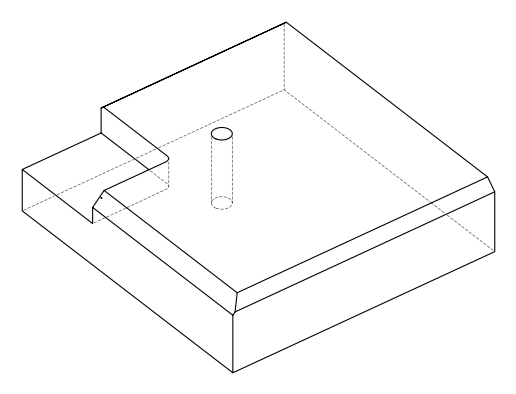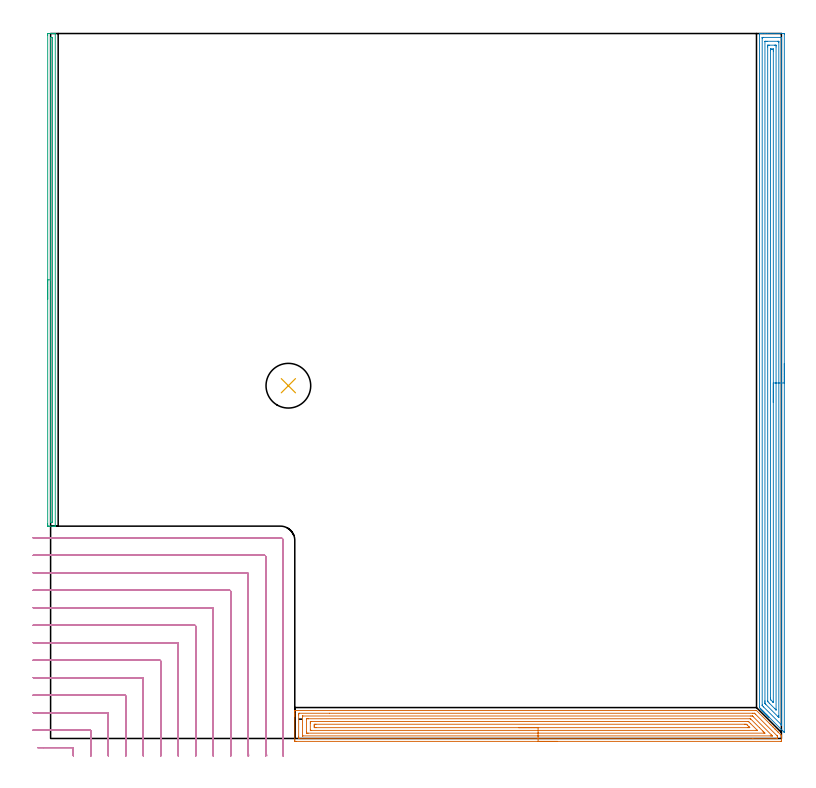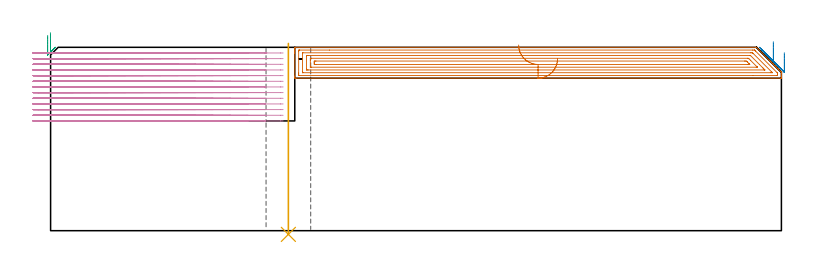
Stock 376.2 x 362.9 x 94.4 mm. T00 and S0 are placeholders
(PLAN: 5 operations, 2 tool changes, 80.5 min)
(1 AREA_MILL | FG_CHAMFER_SURFACE | UGT0205_001 | 12.07 min | 32598 mm3)
(2 AREA_MILL_1 | FG_CHAMFER_SURFACE_1 | UGT0205_001 | 14.39 min | 28776 mm3)
(3 AREA_MILL_2 | FG_CHAMFER_SURFACE_2 | UGT0205_001 | 4.22 min | 1948 mm3)
(4 MILL_CORNER_NOTCH_RECTANGULAR | CORNER_NOTCH_RECTANGULAR | NXT0201_011 | Follow Part, ap 3, ae 75% | 49.48 min | 519333 mm3)
(5 INDEXABLE_INSERT_DRILL_THROUGH_HOLE_FROM_SOLID | STEP1HOLE | NXT0302_017 | 0.39 min | 39180 mm3)
(TOOL UGT0205_001 | Chamfer Mill 20 x 3 x 45 deg. | D20 FL50 Z2)
(TOOL NXT0201_011 | ENDMILL 12mm [2P460-1200-NA 1630] | D12 FL38 Z6)
(TOOL NXT0302_017 | Index. Insert Drill 23mm [880-D2300L25-05] | D23 PA176 FL115 Z2)
(OP 1 AREA_MILL)
G17 G21 G94 G90
T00 M6
G54
G17 G0 G90 X260.95 Y-1.5 S1061 M3
G43 Z104.4 H0
Z88.5
G94 G1 X260.912 Z87.628 F250.
X260.798 Z86.763
X260.609 Z85.912
X260.347 Z85.08
X260.013 Z84.274
X259.61 Z83.5
X259.142 Z82.764
X258.61 Z82.072
X258.021 Z81.429
X257.378 Z80.84
X256.686 Z80.308
X255.95 Z79.84
X255.176 Z79.437
X254.37 Z79.103
X253.538 Z78.841
X252.687 Z78.652
X251.822 Z78.538
X250.95 Z78.5
X126.319
X125.862 Y-1.496 Z78.502
X125.71 Y-1.492 Z78.506
X125.704 Y-1.045 Z78.953
X125.7 Y-0.434 Z79.564
Y11.299 Z91.294
Y11.841 Z91.838
Y12.181 Z92.177
Y12.723 Z92.719
Y13.063 Z93.058
Y13.743 Z93.742
Y14.049 Z94.049
X125.706 Y14.395 Z94.385
X125.708 Y14.397 Z94.388
X125.872 Y14.4 Z94.4
X363.073
X363.396 Y14.394 Z94.389
X363.412 Y14.389 Z94.386
X370.029 Y7.773 Z87.769
X370.469 Y7.332 Z87.331
X370.911 Y6.891 Z86.887
X371.114 Y6.686 Z86.685
X371.174 Y6.626 Z86.626
X371.793 Y6.009 Z86.005
X372.022 Y5.778 Z85.778
X372.674 Y5.127 Z85.124
X372.871 Y4.929 Z84.929
X372.901 Y4.899 Z84.899
X373.556 Y4.246 Z84.242
X373.719 Y4.081 Z84.081
X373.794 Y4.006 Z84.006
X374.437 Y3.364 Z83.361
X374.568 Y3.232 Z83.232
X375.672 Y2.129 Z82.128
X375.907 Y1.894 Z81.891
X376.028 Y1.772 Z81.769
X376.19 Y1.6 Z81.6
X376.2 Y0.921 Z80.921
Y-0.503 Z79.494
Y-1.045 Z78.952
Y-1.384 Z78.613
X376.197 Y-1.491 Z78.505
X375.797 Y-1.5 Z78.5
X250.95
Y-0.086 Z79.914
X128.106 Y-0.085 Z79.915
X128.026 Y-0.084 Z79.916
X127.734 Y-0.079 Z79.921
X127.71 Y0.017 Z80.017
X127.703 Y0.234 Z80.234
X127.701 Y0.719 Z80.719
X127.7 Y1.119 Z81.119
X127.701 Y12.181 Z92.181
X127.703 Y12.579 Z92.579
X127.71 Y12.975 Z92.975
X128.106 Y12.984 Z92.984
X128.185 Y12.985 Z92.985
X143.522 Y12.986 Z92.986
X361.365
X362.18 Y12.984 Z92.984
X362.261 Y12.983 Z92.983
X362.355 Y12.979 Z92.979
X362.766 Y12.579 Z92.579
X362.974 Y12.375 Z92.375
X374.005 Y1.344 Z81.344
X374.109 Y1.239 Z81.239
X374.158 Y1.185 Z81.185
X374.18 Y1.158 Z81.158
X374.19 Y1.118 Z81.118
X374.195 Y0.719 Z80.719
X374.197 Y0.322 Z80.322
X374.19 Y-0.075 Z79.925
X373.794 Y-0.084 Z79.916
X373.715 Y-0.085 Z79.915
X361.468 Y-0.086 Z79.914
X250.95
Y1.328 Z81.328
X129.893 Y1.329 Z81.329
X129.801 Y1.33 Z81.33
X129.728 Y1.333 Z81.333
X129.713 Y1.335 Z81.335
X129.709 Y1.357 Z81.357
X129.705 Y1.411 Z81.411
X129.701 Y1.6 Z81.6
Y11.299 Z91.299
X129.702 Y11.487 Z91.487
X129.709 Y11.552 Z91.552
X129.712 Y11.565 Z91.565
X129.722 Y11.567 Z91.567
X129.755 Y11.569 Z91.569
X129.893 Y11.571 Z91.571
X360.393
X361.013 Y11.569 Z91.569
X361.287 Y11.566 Z91.566
X361.321 Y11.565 Z91.565
X361.359 Y11.531 Z91.531
X361.442 Y11.454 Z91.454
X361.6 Y11.299 Z91.299
X371.114 Y1.786 Z81.786
X371.296 Y1.6 Z81.6
X371.474 Y1.415 Z81.415
X371.539 Y1.335 Z81.335
X371.481 Y1.332 Z81.332
X371.388 Y1.33 Z81.33
X371.114 Y1.329 Z81.329
X370.496 Y1.328 Z81.328
X250.95
Y2.743 Z82.743
X132.573
X132.308 Y2.744 Z82.744
X131.831 Y2.748 Z82.748
X131.727 Y2.75 Z82.75
X131.71 Y2.931 Z82.931
X131.7 Y3.343 Z83.343
Y3.364 Z83.364
X131.701 Y9.967 Z89.967
X131.703 Y10.074 Z90.074
X131.707 Y10.128 Z90.128
X131.709 Y10.149 Z90.149
X131.735 Y10.15 Z90.15
X131.946 Y10.154 Z90.154
X132.573 Y10.157 Z90.157
X132.837
X360.078
X360.236 Y10.155 Z90.155
X360.274 Y10.153 Z90.153
X360.289 Y10.15 Z90.15
X360.312 Y10.131 Z90.131
X360.393 Y10.056 Z90.056
X364.86 Y5.591 Z85.591
X366.647 Y3.804 Z83.804
X367.087 Y3.364 Z83.364
X367.54 Y2.908 Z82.908
X367.669 Y2.77 Z82.77
X367.687 Y2.749 Z82.749
X367.649 Y2.747 Z82.747
X367.54 Y2.745 Z82.745
X367.276 Y2.743 Z82.743
X250.95
Y4.157 Z84.157
X134.27
X134.09 Y4.159 Z84.159
X133.732 Y4.164 Z84.164
X133.708 Y4.171 Z84.171
X133.706 Y4.179 Z84.179
X133.702 Y4.202 Z84.202
X133.701 Y4.246 Z84.246
X133.7 Y7.773 Z87.773
X133.702 Y8.422 Z88.422
X133.707 Y8.654 Z88.654
X133.71 Y8.729 Z88.729
X134. Y8.738 Z88.738
X134.18 Y8.742 Z88.742
X134.27 Y8.743 Z88.743
X134.36
X358.696
X358.876 Y8.741 Z88.741
X359.232 Y8.736 Z88.736
X359.335 Y8.654 Z88.654
X359.5 Y8.498 Z88.498
X360.229 Y7.773 Z87.773
X360.393 Y7.609 Z87.609
X363.755 Y4.246 Z84.246
X363.799 Y4.2 Z84.2
X363.821 Y4.175 Z84.175
X363.825 Y4.168 Z84.168
X363.792 Y4.164 Z84.164
X363.433 Y4.159 Z84.159
X363.253 Y4.157 Z84.157
X250.95
Y5.571 Z85.571
X136.59 Y5.572 Z85.572
X136.146 Y5.574 Z85.574
X135.713 Y5.578 Z85.578
X135.705 Y6.009 Z86.009
X135.701 Y6.449 Z86.449
X135.704 Y6.891 Z86.891
X135.71 Y7.322 Z87.322
X136.146 Y7.326 Z87.326
X136.596 Y7.328 Z87.328
X357.269
X357.713 Y7.326 Z87.326
X358.17 Y7.322 Z87.322
X358.606 Y6.943 Z86.943
X358.66 Y6.891 Z86.891
X359.5 Y6.052 Z86.052
X359.541 Y6.009 Z86.009
X359.936 Y5.578 Z85.578
X359.5 Y5.574 Z85.574
X359.05 Y5.571 Z85.571
X250.95
X250.078 Z85.609
X249.214 Z85.723
X248.362 Z85.912
X247.53 Z86.174
X246.724 Z86.508
X245.95 Z86.911
X245.214 Z87.38
X244.522 Z87.911
X243.879 Z88.5
X243.29 Z89.143
X242.759 Z89.835
X242.29 Z90.571
X241.887 Z91.345
X241.553 Z92.151
X241.291 Z92.983
X241.102 Z93.835
X240.988 Z94.7
X240.95 Z95.571
G0 Z104.4
M5
M2
(OP 2 AREA_MILL_1)
G17 G21 G94 G90
T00 M6
G54
G17 G0 G90 X377.7 Y193. S1061 M3
G43 Z104.4 H0
Z91.6
G94 G1 Y192.962 Z90.728 F250.
Y192.848 Z89.864
Y192.659 Z89.012
Y192.397 Z88.18
Y192.063 Z87.374
Y191.66 Z86.6
Y191.191 Z85.864
Y190.66 Z85.172
Y190.071 Z84.529
Y189.428 Z83.94
Y188.736 Z83.408
Y188. Z82.94
Y187.226 Z82.537
Y186.42 Z82.203
Y185.588 Z81.941
Y184.736 Z81.752
Y183.872 Z81.638
Y183. Z81.6
Y3.224
X377.695 Y3.133 Z81.604
X377.692 Y3.119 Z81.605
X377.666 Y3.133 Z81.632
X376.83 Y3.969 Z82.469
X370.006 Y10.794 Z89.293
X369.962 Y10.837 Z89.335
X369.918 Y10.882 Z89.381
X369.709 Y11.091 Z89.59
X369.664 Y11.134 Z89.633
X369.62 Y11.18 Z89.679
X369.412 Y11.387 Z89.887
X369.367 Y11.432 Z89.93
X369.322 Y11.478 Z89.977
X369.115 Y11.684 Z90.183
X369.07 Y11.729 Z90.227
X369.024 Y11.776 Z90.275
X368.819 Y11.981 Z90.48
X368.772 Y12.026 Z90.525
X368.726 Y12.074 Z90.573
X368.522 Y12.277 Z90.777
X368.475 Y12.324 Z90.822
X368.428 Y12.372 Z90.871
X368.225 Y12.574 Z91.074
X368.178 Y12.621 Z91.12
X368.129 Y12.67 Z91.169
X367.929 Y12.871 Z91.37
X367.88 Y12.919 Z91.417
X367.831 Y12.968 Z91.468
X367.632 Y13.168 Z91.667
X367.583 Y13.216 Z91.714
X367.533 Y13.266 Z91.766
X367.335 Y13.464 Z91.964
X367.285 Y13.513 Z92.012
X367.235 Y13.564 Z92.064
X367.038 Y13.761 Z92.261
X366.988 Y13.811 Z92.309
X366.937 Y13.862 Z92.362
X366.742 Y14.058 Z92.557
X366.691 Y14.108 Z92.606
X366.639 Y14.16 Z92.66
X366.445 Y14.355 Z92.854
X366.393 Y14.405 Z92.904
X366.341 Y14.458 Z92.958
X366.148 Y14.651 Z93.151
X366.096 Y14.703 Z93.201
X366.043 Y14.756 Z93.256
X365.852 Y14.948 Z93.447
X365.798 Y15. Z93.498
X365.745 Y15.054 Z93.554
X365.555 Y15.245 Z93.744
X365.501 Y15.297 Z93.796
X365.447 Y15.352 Z93.851
X365.333 Y15.466 Z93.965
X365.036 Y15.763 Z94.26
X364.905 Y15.897 Z94.391
X364.9 Y16.247 Z94.4
Y362.718
X364.903 Y362.891 Z94.388
X364.915 Y362.894 Z94.376
X364.962 Y362.897 Z94.33
X365.389 Y362.9 Z93.911
X365.668 Z93.632
X366.393 Z92.902
X367.648 Z91.649
X369.07 Z90.226
X377.099 Z82.199
X377.366 Y362.898 Z81.932
X377.692 Y362.89 Z81.606
X377.699 Y362.563 Z81.599
X377.7 Y183. Z81.6
X376.286 Z83.014
Y7.226
X376.284 Y7.147 Z83.016
X376.279 Y6.991 Z83.021
X376.276 Y6.983 Z83.024
X376.269 Y6.987 Z83.031
X376.245 Y7.007 Z83.055
X376.207 Y7.043 Z83.093
X375.944 Y7.305 Z83.356
X367.004 Y16.247 Z92.296
X366.393 Y16.864 Z92.907
X366.329 Y16.933 Z92.971
X366.32 Y17.062 Z92.98
X366.316 Y17.141 Z92.984
X366.315 Y17.219 Z92.985
X366.314 Y360.562 Z92.986
X366.315 Y360.641 Z92.985
X366.319 Y360.799 Z92.981
X366.322 Y360.891 Z92.978
X366.342 Y360.894 Z92.958
X366.393 Y360.897 Z92.907
X366.869 Y360.9 Z92.431
X375.791 Z83.509
X376.207 Y360.897 Z83.093
X376.265 Y360.894 Z83.035
X376.277 Y360.891 Z83.023
X376.281 Y360.826 Z83.019
X376.284 Y360.72 Z83.016
X376.286 Y360.562 Z83.014
Y360.483
Y183.
X374.872 Z84.428
X374.871 Y11.776 Z84.429
X374.87 Y11.327 Z84.43
X374.866 Y10.882 Z84.434
X374.864 Y10.849 Z84.436
X374.824 Y10.882 Z84.476
X374.422 Y11.278 Z84.878
X368.178 Y17.522 Z91.122
X367.922 Y17.78 Z91.378
X367.796 Y17.912 Z91.504
X367.736 Y17.976 Z91.564
X367.734 Y18.035 Z91.566
X367.73 Y18.483 Z91.57
X367.729 Y18.929 Z91.571
X367.728 Y19.379 Z91.572
X367.729 Y358.695 Z91.571
X367.731 Y358.807 Z91.57
X367.733 Y358.862 Z91.567
X367.735 Y358.883 Z91.565
X367.769 Y358.89 Z91.531
X367.975 Y358.898 Z91.325
X368.178 Y358.899 Z91.122
X368.865 Y358.9 Z90.435
X374.422 Y358.899 Z84.878
X374.627 Y358.897 Z84.673
X374.764 Y358.894 Z84.536
X374.865 Y358.889 Z84.435
X374.867 Y358.844 Z84.433
X374.869 Y358.695 Z84.431
X374.871 Y358.245 Z84.429
X374.872 Y183. Z84.428
X373.457 Z85.843
Y14.986
X373.455 Y14.803 Z85.845
X373.452 Y14.714 Z85.848
X373.451 Y14.71 Z85.849
X373.436 Y14.721 Z85.864
X373.4 Y14.753 Z85.9
X372.796 Y15.352 Z86.504
X370.114 Y18.035 Z89.186
X369.962 Y18.187 Z89.338
X369.222 Y18.929 Z90.078
X369.173 Y18.983 Z90.127
X369.15 Y19.011 Z90.15
X369.148 Y19.033 Z90.152
X369.145 Y19.134 Z90.155
X369.143 Y19.339 Z90.157
Y356.012
X369.148 Y356.828 Z90.152
X369.149 Y356.88 Z90.151
X369.188 Y356.89 Z90.112
X369.298 Y356.894 Z90.002
X369.519 Y356.897 Z89.781
X369.962 Y356.9 Z89.338
X372.638 Z86.662
X373.084 Y356.898 Z86.216
X373.303 Y356.894 Z85.997
X373.412 Y356.89 Z85.888
X373.451 Y356.881 Z85.849
X373.457 Y356.012 Z85.843
Y183.
X372.043 Z87.257
Y18.929
X372.041 Y18.633 Z87.259
X372.039 Y18.59 Z87.261
X372.038 Y18.579 Z87.262
X371.979 Y18.632 Z87.321
X371.824 Y18.778 Z87.476
X371.746 Y18.853 Z87.554
X370.776 Y19.823 Z88.524
X370.698 Y19.906 Z88.602
X370.564 Y20.052 Z88.736
X370.562 Y20.116 Z88.738
X370.558 Y20.717 Z88.742
X370.557 Y21.015 Z88.743
Y354.224
X370.559 Y354.52 Z88.741
X370.564 Y354.819 Z88.736
X370.566 Y354.89 Z88.734
X370.601 Y354.893 Z88.699
X370.685 Y354.897 Z88.615
X370.854 Y354.899 Z88.446
X371.072 Y354.9 Z88.228
X371.746 Y354.898 Z87.554
X371.967 Y354.896 Z87.333
X372.029 Y354.89 Z87.271
X372.036 Y354.873 Z87.264
X372.039 Y354.825 Z87.261
X372.042 Y354.224 Z87.258
X372.043 Y353.926 Z87.257
Y183.
Y182.128 Z87.295
Y181.263 Z87.409
Y180.412 Z87.598
Y179.58 Z87.86
Y178.774 Z88.194
Y178. Z88.597
Y177.264 Z89.065
Y176.572 Z89.596
Y175.929 Z90.186
Y175.34 Z90.829
Y174.808 Z91.521
Y174.34 Z92.257
Y173.937 Z93.031
Y173.603 Z93.837
Y173.341 Z94.669
Y173.152 Z95.52
Y173.038 Z96.385
Y173. Z97.257
G0 Z104.4
M5
M2
(OP 3 AREA_MILL_2)
G17 G21 G94 G90
T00 M6
G54
G17 G0 G90 X-1.5 Y226.1 S1061 M3
G43 Z104.4 H0
Z100.5
G94 G1 Y226.138 Z99.628 F250.
Y226.252 Z98.764
Y226.441 Z97.912
Y226.703 Z97.08
Y227.037 Z96.274
Y227.44 Z95.5
Y227.908 Z94.764
Y228.44 Z94.072
Y229.029 Z93.429
Y229.672 Z92.84
Y230.364 Z92.308
Y231.1 Z91.84
Y231.874 Z91.437
Y232.68 Z91.103
Y233.512 Z90.841
Y234.364 Z90.652
Y235.228 Z90.538
Y236.1 Z90.5
Y362.021
X-1.498 Y362.302 Z90.502
X-1.49 Y362.893 Z90.505
X-1.483 Y362.896 Z90.512
X-0.889 Y362.9 Z91.105
X-0.3 Z91.697
X0.004 Z92.
X0.593 Z92.589
X0.896 Z92.892
X1.504 Z93.503
X1.789 Z93.788
X1.985 Z93.984
X2.347 Y362.893 Z94.338
X2.397 Y362.89 Z94.388
X2.4 Y362.748 Z94.4
Y109.448
X2.405 Y109.31 Z94.395
X2.398 Y109.308 Z94.389
X2.345 Y109.303 Z94.337
X1.985 Y109.3 Z93.984
X1.503 Z93.503
X0.896 Z92.892
X-0.3 Z91.697
X-0.889 Z91.105
X-1.149 Y109.301 Z90.845
X-1.483 Y109.304 Z90.512
X-1.49 Y109.307 Z90.505
X-1.497 Y109.898 Z90.503
X-1.5 Y110.508 Z90.5
Y236.1
X-0.086 Z91.914
Y360.608
X-0.084 Y360.697 Z91.916
X-0.079 Y360.874 Z91.921
X-0.074 Y360.892 Z91.926
X-0.067 Y360.895 Z91.933
X-0.044 Y360.898 Z91.956
X0.004 Y360.9 Z92.004
X0.515 Z92.515
X0.896 Y360.897 Z92.896
X0.951 Y360.894 Z92.951
X0.978 Y360.891 Z92.978
X0.981 Y360.786 Z92.981
X0.985 Y360.608 Z92.985
X0.986 Y360.519 Z92.986
Y360.429
X0.985 Y111.592 Z92.985
X0.984 Y111.503 Z92.984
X0.979 Y111.326 Z92.979
X0.974 Y111.309 Z92.974
X0.967 Y111.305 Z92.967
X0.944 Y111.302 Z92.944
X0.896 Y111.3 Z92.896
X0.385 Z92.385
X0.004 Y111.303 Z92.004
X-0.05 Y111.306 Z91.95
X-0.078 Y111.309 Z91.922
X-0.081 Y111.414 Z91.919
X-0.085 Y111.592 Z91.915
X-0.086 Y111.681 Z91.914
Y111.771
Y236.1
Y236.972 Z91.952
Y237.836 Z92.066
Y238.688 Z92.255
Y239.52 Z92.517
Y240.326 Z92.851
Y241.1 Z93.254
Y241.836 Z93.723
Y242.528 Z94.254
Y243.171 Z94.843
Y243.76 Z95.486
Y244.292 Z96.178
Y244.76 Z96.914
Y245.163 Z97.688
Y245.497 Z98.494
Y245.759 Z99.326
Y245.948 Z100.178
Y246.062 Z101.043
Y246.1 Z101.914
G0 Z104.4
M5
M2
(OP 4 MILL_CORNER_NOTCH_RECTANGULAR)
G17 G21 G94 G90
T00 M6
G54
G17 G0 G90 X11.753 Y-9. S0 M3
G43 Z104.4 H1
Z91.485
G94 G1 X11.711 Y-6. F250.
G2 X11.703 Y-5.288 R108. F500.
G3 X11.11 Y-4.7 R0.6
G1 X-3.73
X-6.73 F250.
G0 Z104.4
X20.758 Y-9.
Z91.485
G1 X20.712 Y-6.
G2 X20.7 Y-4.472 R99. F500.
G1 Y3.707
G3 X20.107 Y4.3 R0.6
G1 X-6.
X-9. F250.
G0 Z104.4
X29.764 Y-9.
Z91.485
G1 X29.713 Y-6.
G2 X29.7 Y-4.472 R90. F500.
G1 Y12.706
G3 X29.106 Y13.3 R0.6
G1 X-6.
X-9. F250.
G0 Z104.4
X38.771 Y-8.999
Z91.485
G1 X38.714 Y-6.
G2 X38.7 Y-4.472 R81. F500.
G1 Y21.706
G3 X38.106 Y22.3 R0.6
G1 X-6.
X-9. F250.
G0 Z104.4
X47.78 Y-8.999
Z91.485
G1 X47.716 Y-6.
G2 X47.7 Y-4.472 R72. F500.
G1 Y30.706
G3 X47.106 Y31.3 R0.6
G1 X-6.
X-9. F250.
G0 Z104.4
X56.791 Y-8.999
Z91.485
G1 X56.719 Y-6.
G2 X56.7 Y-4.472 R63. F500.
G1 Y39.705
G3 X56.105 Y40.3 R0.6
G1 X-6.
X-9. F250.
G0 Z104.4
X65.807 Y-8.999
Z91.485
G1 X65.722 Y-6.
G2 X65.7 Y-4.472 R54. F500.
G1 Y48.705
G3 X65.105 Y49.3 R0.6
G1 X-6.
X-9. F250.
G0 Z104.4
X74.828 Y-8.998
Z91.485
G1 X74.726 Y-6.
G2 X74.7 Y-4.472 R45. F500.
G1 Y57.705
G3 X74.105 Y58.3 R0.6
G1 X-6.
X-9. F250.
G0 Z104.4
X83.86 Y-8.997
Z91.485
G1 X83.732 Y-6.
G2 X83.7 Y-4.472 R36. F500.
G1 Y66.704
G3 X83.104 Y67.3 R0.6
G1 X-6.
X-9. F250.
G0 Z104.4
X92.913 Y-8.995
Z91.485
G1 X92.743 Y-6.
G2 X92.7 Y-4.472 R27. F500.
G1 Y75.704
G3 X92.104 Y76.3 R0.6
G1 X-6.
X-9. F250.
G0 Z104.4
X102.02 Y-8.989
Z91.485
G1 X101.765 Y-6.
G2 X101.7 Y-4.472 R18. F500.
G1 Y84.704
G3 X101.104 Y85.3 R0.6
G1 X-6.
X-9. F250.
G0 Z104.4
X111.34 Y-8.956
Z91.485
G1 X110.831 Y-6.
G2 X110.7 Y-4.472 R9. F500.
G1 Y93.704
G3 X110.104 Y94.3 R0.6
G1 X-6.
X-9. F250.
G0 Z104.4
X119.7 Y-7.472
Z91.485
G1 Y-4.472
Y101.9 F500.
G3 X118.3 Y103.3 R1.4
G1 X-6.
X-9. F250.
G0 Z104.4
X11.753 Y-9.
Z88.569
G1 X11.711 Y-6.
G2 X11.703 Y-5.288 R108. F500.
G3 X11.11 Y-4.7 R0.6
G1 X-3.73
X-6.73 F250.
G0 Z104.4
X20.758 Y-9.
Z88.569
G1 X20.712 Y-6.
G2 X20.7 Y-4.472 R99. F500.
G1 Y3.707
G3 X20.107 Y4.3 R0.6
G1 X-6.
X-9. F250.
G0 Z104.4
X29.764 Y-9.
Z88.569
G1 X29.713 Y-6.
G2 X29.7 Y-4.472 R90. F500.
G1 Y12.706
G3 X29.106 Y13.3 R0.6
G1 X-6.
X-9. F250.
G0 Z104.4
X38.771 Y-8.999
Z88.569
G1 X38.714 Y-6.
G2 X38.7 Y-4.472 R81. F500.
G1 Y21.706
G3 X38.106 Y22.3 R0.6
G1 X-6.
X-9. F250.
G0 Z104.4
X47.78 Y-8.999
Z88.569
G1 X47.716 Y-6.
G2 X47.7 Y-4.472 R72. F500.
G1 Y30.706
G3 X47.106 Y31.3 R0.6
G1 X-6.
X-9. F250.
G0 Z104.4
X56.791 Y-8.999
Z88.569
G1 X56.719 Y-6.
G2 X56.7 Y-4.472 R63. F500.
G1 Y39.705
G3 X56.105 Y40.3 R0.6
G1 X-6.
X-9. F250.
G0 Z104.4
X65.807 Y-8.999
Z88.569
G1 X65.722 Y-6.
G2 X65.7 Y-4.472 R54. F500.
G1 Y48.705
G3 X65.105 Y49.3 R0.6
G1 X-6.
X-9. F250.
G0 Z104.4
X74.828 Y-8.998
Z88.569
G1 X74.726 Y-6.
G2 X74.7 Y-4.472 R45. F500.
G1 Y57.705
G3 X74.105 Y58.3 R0.6
G1 X-6.
X-9. F250.
G0 Z104.4
X83.86 Y-8.997
Z88.569
G1 X83.732 Y-6.
G2 X83.7 Y-4.472 R36. F500.
G1 Y66.704
G3 X83.104 Y67.3 R0.6
G1 X-6.
X-9. F250.
G0 Z104.4
X92.913 Y-8.995
Z88.569
G1 X92.743 Y-6.
G2 X92.7 Y-4.472 R27. F500.
G1 Y75.704
G3 X92.104 Y76.3 R0.6
G1 X-6.
X-9. F250.
G0 Z104.4
X102.02 Y-8.989
Z88.569
G1 X101.765 Y-6.
G2 X101.7 Y-4.472 R18. F500.
G1 Y84.704
G3 X101.104 Y85.3 R0.6
G1 X-6.
X-9. F250.
G0 Z104.4
X111.34 Y-8.956
Z88.569
G1 X110.831 Y-6.
G2 X110.7 Y-4.472 R9. F500.
G1 Y93.704
G3 X110.104 Y94.3 R0.6
G1 X-6.
X-9. F250.
G0 Z104.4
X119.7 Y-7.472
Z88.569
G1 Y-4.472
Y101.9 F500.
G3 X118.3 Y103.3 R1.4
G1 X-6.
X-9. F250.
G0 Z104.4
X11.717 Y-9.
Z85.654
G1 X11.701 Y-6.
G2 X11.7 Y-5.439 R108. F500.
G1 Y-5.293
G3 X11.107 Y-4.7 R0.6
G1 X-3.73
X-6.73 F250.
G0 Z104.4
X20.719 Y-9.
Z85.654
G1 X20.702 Y-6.
G2 X20.7 Y-5.439 R99. F500.
G1 Y3.707
G3 X20.107 Y4.3 R0.6
G1 X-6.
X-9. F250.
G0 Z104.4
X29.72 Y-9.
Z85.654
G1 X29.702 Y-6.
G2 X29.7 Y-5.439 R90. F500.
G1 Y12.706
G3 X29.106 Y13.3 R0.6
G1 X-6.
X-9. F250.
G0 Z104.4
X38.723 Y-9.
Z85.654
G1 X38.702 Y-6.
G2 X38.7 Y-5.439 R81. F500.
G1 Y21.706
G3 X38.106 Y22.3 R0.6
G1 X-6.
X-9. F250.
G0 Z104.4
X47.726 Y-9.
Z85.654
G1 X47.702 Y-6.
G2 X47.7 Y-5.439 R72. F500.
G1 Y30.706
G3 X47.106 Y31.3 R0.6
G1 X-6.
X-9. F250.
G0 Z104.4
X56.729 Y-9.
Z85.654
G1 X56.702 Y-6.
G2 X56.7 Y-5.439 R63. F500.
G1 Y39.705
G3 X56.105 Y40.3 R0.6
G1 X-6.
X-9. F250.
G0 Z104.4
X65.734 Y-9.
Z85.654
G1 X65.703 Y-6.
G2 X65.7 Y-5.439 R54. F500.
G1 Y48.705
G3 X65.105 Y49.3 R0.6
G1 X-6.
X-9. F250.
G0 Z104.4
X74.741 Y-9.
Z85.654
G1 X74.703 Y-6.
G2 X74.7 Y-5.439 R45. F500.
G1 Y57.705
G3 X74.105 Y58.3 R0.6
G1 X-6.
X-9. F250.
G0 Z104.4
X83.751 Y-9.
Z85.654
G1 X83.704 Y-6.
G2 X83.7 Y-5.439 R36. F500.
G1 Y66.704
G3 X83.104 Y67.3 R0.6
G1 X-6.
X-9. F250.
G0 Z104.4
X92.768 Y-8.999
Z85.654
G1 X92.706 Y-6.
G2 X92.7 Y-5.439 R27. F500.
G1 Y75.704
G3 X92.104 Y76.3 R0.6
G1 X-6.
X-9. F250.
G0 Z104.4
X101.802 Y-8.999
Z85.654
G1 X101.709 Y-6.
G2 X101.7 Y-5.439 R18. F500.
G1 Y84.704
G3 X101.104 Y85.3 R0.6
G1 X-6.
X-9. F250.
G0 Z104.4
X110.904 Y-8.994
Z85.654
G1 X110.717 Y-6.
G2 X110.7 Y-5.439 R9. F500.
G1 Y93.704
G3 X110.104 Y94.3 R0.6
G1 X-6.
X-9. F250.
G0 Z104.4
X119.7 Y-8.439
Z85.654
G1 Y-5.439
Y101.9 F500.
G3 X118.3 Y103.3 R1.4
G1 X-6.
X-9. F250.
G0 Z104.4
X11.7 Y-9.
Z82.738
G1 Y-6.
Y-5.293 F500.
G3 X11.107 Y-4.7 R0.6
G1 X-3.73
X-6.73 F250.
G0 Z104.4
X20.7 Y-9.
Z82.738
G1 Y-6.
Y3.707 F500.
G3 X20.107 Y4.3 R0.6
G1 X-6.
X-9. F250.
G0 Z104.4
X29.7 Y-9.
Z82.738
G1 Y-6.
Y12.706 F500.
G3 X29.106 Y13.3 R0.6
G1 X-6.
X-9. F250.
G0 Z104.4
X38.7 Y-9.
Z82.738
G1 Y-6.
Y21.706 F500.
G3 X38.106 Y22.3 R0.6
G1 X-6.
X-9. F250.
G0 Z104.4
X47.7 Y-9.
Z82.738
G1 Y-6.
Y30.706 F500.
G3 X47.106 Y31.3 R0.6
G1 X-6.
X-9. F250.
G0 Z104.4
X56.7 Y-9.
Z82.738
G1 Y-6.
Y39.705 F500.
G3 X56.105 Y40.3 R0.6
G1 X-6.
X-9. F250.
G0 Z104.4
X65.7 Y-9.
Z82.738
G1 Y-6.
Y48.705 F500.
G3 X65.105 Y49.3 R0.6
G1 X-6.
X-9. F250.
G0 Z104.4
X74.7 Y-9.
Z82.738
G1 Y-6.
Y57.705 F500.
G3 X74.105 Y58.3 R0.6
G1 X-6.
X-9. F250.
G0 Z104.4
X83.7 Y-9.
Z82.738
G1 Y-6.
Y66.704 F500.
G3 X83.104 Y67.3 R0.6
G1 X-6.
X-9. F250.
G0 Z104.4
X92.7 Y-9.
Z82.738
G1 Y-6.
Y75.704 F500.
G3 X92.104 Y76.3 R0.6
G1 X-6.
X-9. F250.
G0 Z104.4
X101.7 Y-9.
Z82.738
G1 Y-6.
Y84.704 F500.
G3 X101.104 Y85.3 R0.6
G1 X-6.
X-9. F250.
G0 Z104.4
X110.7 Y-9.
Z82.738
G1 Y-6.
Y93.704 F500.
G3 X110.104 Y94.3 R0.6
G1 X-6.
X-9. F250.
G0 Z104.4
X119.7 Y-9.
Z82.738
G1 Y-6.
Y101.9 F500.
G3 X118.3 Y103.3 R1.4
G1 X-6.
X-9. F250.
G0 Z104.4
X11.7 Y-9.
Z79.823
G1 Y-6.
Y-5.293 F500.
G3 X11.107 Y-4.7 R0.6
G1 X-3.73
X-6.73 F250.
G0 Z104.4
X20.7 Y-9.
Z79.823
G1 Y-6.
Y3.707 F500.
G3 X20.107 Y4.3 R0.6
G1 X-6.
X-9. F250.
G0 Z104.4
X29.7 Y-9.
Z79.823
G1 Y-6.
Y12.706 F500.
G3 X29.106 Y13.3 R0.6
G1 X-6.
X-9. F250.
G0 Z104.4
X38.7 Y-9.
Z79.823
G1 Y-6.
Y21.706 F500.
G3 X38.106 Y22.3 R0.6
G1 X-6.
X-9. F250.
G0 Z104.4
X47.7 Y-9.
Z79.823
G1 Y-6.
Y30.706 F500.
G3 X47.106 Y31.3 R0.6
G1 X-6.
X-9. F250.
G0 Z104.4
X56.7 Y-9.
Z79.823
G1 Y-6.
Y39.705 F500.
G3 X56.105 Y40.3 R0.6
G1 X-6.
X-9. F250.
G0 Z104.4
X65.7 Y-9.
Z79.823
G1 Y-6.
Y48.705 F500.
G3 X65.105 Y49.3 R0.6
G1 X-6.
X-9. F250.
G0 Z104.4
X74.7 Y-9.
Z79.823
G1 Y-6.
Y57.705 F500.
G3 X74.105 Y58.3 R0.6
G1 X-6.
X-9. F250.
G0 Z104.4
X83.7 Y-9.
Z79.823
G1 Y-6.
Y66.704 F500.
G3 X83.104 Y67.3 R0.6
G1 X-6.
X-9. F250.
G0 Z104.4
X92.7 Y-9.
Z79.823
G1 Y-6.
Y75.704 F500.
G3 X92.104 Y76.3 R0.6
G1 X-6.
X-9. F250.
G0 Z104.4
X101.7 Y-9.
Z79.823
G1 Y-6.
Y84.704 F500.
G3 X101.104 Y85.3 R0.6
G1 X-6.
X-9. F250.
G0 Z104.4
X110.7 Y-9.
Z79.823
G1 Y-6.
Y93.704 F500.
G3 X110.104 Y94.3 R0.6
G1 X-6.
X-9. F250.
G0 Z104.4
X119.7 Y-9.
Z79.823
G1 Y-6.
Y101.9 F500.
G3 X118.3 Y103.3 R1.4
G1 X-6.
X-9. F250.
G0 Z104.4
X11.7 Y-9.
Z76.908
G1 Y-6.
Y-5.293 F500.
G3 X11.107 Y-4.7 R0.6
G1 X-3.73
X-6.73 F250.
G0 Z104.4
X20.7 Y-9.
Z76.908
G1 Y-6.
Y3.707 F500.
G3 X20.107 Y4.3 R0.6
G1 X-6.
X-9. F250.
G0 Z104.4
X29.7 Y-9.
Z76.908
G1 Y-6.
Y12.706 F500.
G3 X29.106 Y13.3 R0.6
G1 X-6.
X-9. F250.
G0 Z104.4
X38.7 Y-9.
Z76.908
G1 Y-6.
Y21.706 F500.
G3 X38.106 Y22.3 R0.6
G1 X-6.
X-9. F250.
G0 Z104.4
X47.7 Y-9.
Z76.908
G1 Y-6.
Y30.706 F500.
G3 X47.106 Y31.3 R0.6
G1 X-6.
X-9. F250.
G0 Z104.4
X56.7 Y-9.
Z76.908
G1 Y-6.
Y39.705 F500.
G3 X56.105 Y40.3 R0.6
G1 X-6.
X-9. F250.
G0 Z104.4
X65.7 Y-9.
Z76.908
G1 Y-6.
Y48.705 F500.
G3 X65.105 Y49.3 R0.6
G1 X-6.
X-9. F250.
G0 Z104.4
X74.7 Y-9.
Z76.908
G1 Y-6.
Y57.705 F500.
G3 X74.105 Y58.3 R0.6
G1 X-6.
X-9. F250.
G0 Z104.4
X83.7 Y-9.
Z76.908
G1 Y-6.
Y66.704 F500.
G3 X83.104 Y67.3 R0.6
G1 X-6.
X-9. F250.
G0 Z104.4
X92.7 Y-9.
Z76.908
G1 Y-6.
Y75.704 F500.
G3 X92.104 Y76.3 R0.6
G1 X-6.
X-9. F250.
G0 Z104.4
X101.7 Y-9.
Z76.908
G1 Y-6.
Y84.704 F500.
G3 X101.104 Y85.3 R0.6
G1 X-6.
X-9. F250.
G0 Z104.4
X110.7 Y-9.
Z76.908
G1 Y-6.
Y93.704 F500.
G3 X110.104 Y94.3 R0.6
G1 X-6.
X-9. F250.
G0 Z104.4
X119.7 Y-9.
Z76.908
G1 Y-6.
Y101.9 F500.
G3 X118.3 Y103.3 R1.4
G1 X-6.
X-9. F250.
G0 Z104.4
X11.7 Y-9.
Z73.992
G1 Y-6.
Y-5.293 F500.
G3 X11.107 Y-4.7 R0.6
G1 X-3.73
X-6.73 F250.
G0 Z104.4
X20.7 Y-9.
Z73.992
G1 Y-6.
Y3.707 F500.
G3 X20.107 Y4.3 R0.6
G1 X-6.
X-9. F250.
G0 Z104.4
X29.7 Y-9.
Z73.992
G1 Y-6.
Y12.706 F500.
G3 X29.106 Y13.3 R0.6
G1 X-6.
X-9. F250.
G0 Z104.4
X38.7 Y-9.
Z73.992
G1 Y-6.
Y21.706 F500.
G3 X38.106 Y22.3 R0.6
G1 X-6.
X-9. F250.
G0 Z104.4
X47.7 Y-9.
Z73.992
G1 Y-6.
Y30.706 F500.
G3 X47.106 Y31.3 R0.6
G1 X-6.
X-9. F250.
G0 Z104.4
X56.7 Y-9.
Z73.992
G1 Y-6.
Y39.705 F500.
G3 X56.105 Y40.3 R0.6
G1 X-6.
X-9. F250.
G0 Z104.4
X65.7 Y-9.
Z73.992
G1 Y-6.
Y48.705 F500.
G3 X65.105 Y49.3 R0.6
G1 X-6.
X-9. F250.
G0 Z104.4
X74.7 Y-9.
Z73.992
G1 Y-6.
Y57.705 F500.
G3 X74.105 Y58.3 R0.6
G1 X-6.
X-9. F250.
G0 Z104.4
X83.7 Y-9.
Z73.992
G1 Y-6.
Y66.704 F500.
G3 X83.104 Y67.3 R0.6
G1 X-6.
X-9. F250.
G0 Z104.4
X92.7 Y-9.
Z73.992
G1 Y-6.
Y75.704 F500.
G3 X92.104 Y76.3 R0.6
G1 X-6.
X-9. F250.
G0 Z104.4
X101.7 Y-9.
Z73.992
G1 Y-6.
Y84.704 F500.
G3 X101.104 Y85.3 R0.6
G1 X-6.
X-9. F250.
G0 Z104.4
X110.7 Y-9.
Z73.992
G1 Y-6.
Y93.704 F500.
G3 X110.104 Y94.3 R0.6
G1 X-6.
X-9. F250.
G0 Z104.4
X119.7 Y-9.
Z73.992
G1 Y-6.
Y101.9 F500.
G3 X118.3 Y103.3 R1.4
G1 X-6.
X-9. F250.
G0 Z104.4
X11.7 Y-9.
Z71.077
G1 Y-6.
Y-5.293 F500.
G3 X11.107 Y-4.7 R0.6
G1 X-3.73
X-6.73 F250.
G0 Z104.4
X20.7 Y-9.
Z71.077
G1 Y-6.
Y3.707 F500.
G3 X20.107 Y4.3 R0.6
G1 X-6.
X-9. F250.
G0 Z104.4
X29.7 Y-9.
Z71.077
G1 Y-6.
Y12.706 F500.
G3 X29.106 Y13.3 R0.6
G1 X-6.
X-9. F250.
G0 Z104.4
X38.7 Y-9.
Z71.077
G1 Y-6.
Y21.706 F500.
G3 X38.106 Y22.3 R0.6
G1 X-6.
X-9. F250.
G0 Z104.4
X47.7 Y-9.
Z71.077
G1 Y-6.
Y30.706 F500.
G3 X47.106 Y31.3 R0.6
G1 X-6.
X-9. F250.
G0 Z104.4
X56.7 Y-9.
Z71.077
G1 Y-6.
Y39.705 F500.
G3 X56.105 Y40.3 R0.6
G1 X-6.
X-9. F250.
G0 Z104.4
X65.7 Y-9.
Z71.077
G1 Y-6.
Y48.705 F500.
G3 X65.105 Y49.3 R0.6
G1 X-6.
X-9. F250.
G0 Z104.4
X74.7 Y-9.
Z71.077
G1 Y-6.
Y57.705 F500.
G3 X74.105 Y58.3 R0.6
G1 X-6.
X-9. F250.
G0 Z104.4
X83.7 Y-9.
Z71.077
G1 Y-6.
Y66.704 F500.
G3 X83.104 Y67.3 R0.6
G1 X-6.
X-9. F250.
G0 Z104.4
X92.7 Y-9.
Z71.077
G1 Y-6.
Y75.704 F500.
G3 X92.104 Y76.3 R0.6
G1 X-6.
X-9. F250.
G0 Z104.4
X101.7 Y-9.
Z71.077
G1 Y-6.
Y84.704 F500.
G3 X101.104 Y85.3 R0.6
G1 X-6.
X-9. F250.
G0 Z104.4
X110.7 Y-9.
Z71.077
G1 Y-6.
Y93.704 F500.
G3 X110.104 Y94.3 R0.6
G1 X-6.
X-9. F250.
G0 Z104.4
X119.7 Y-9.
Z71.077
G1 Y-6.
Y101.9 F500.
G3 X118.3 Y103.3 R1.4
G1 X-6.
X-9. F250.
G0 Z104.4
X11.7 Y-9.
Z68.162
G1 Y-6.
Y-5.293 F500.
G3 X11.107 Y-4.7 R0.6
G1 X-3.73
X-6.73 F250.
G0 Z104.4
X20.7 Y-9.
Z68.162
G1 Y-6.
Y3.707 F500.
G3 X20.107 Y4.3 R0.6
G1 X-6.
X-9. F250.
G0 Z104.4
X29.7 Y-9.
Z68.162
G1 Y-6.
Y12.706 F500.
G3 X29.106 Y13.3 R0.6
G1 X-6.
X-9. F250.
G0 Z104.4
X38.7 Y-9.
Z68.162
G1 Y-6.
Y21.706 F500.
G3 X38.106 Y22.3 R0.6
G1 X-6.
X-9. F250.
G0 Z104.4
X47.7 Y-9.
Z68.162
G1 Y-6.
Y30.706 F500.
G3 X47.106 Y31.3 R0.6
G1 X-6.
X-9. F250.
G0 Z104.4
X56.7 Y-9.
Z68.162
G1 Y-6.
Y39.705 F500.
G3 X56.105 Y40.3 R0.6
G1 X-6.
X-9. F250.
G0 Z104.4
X65.7 Y-9.
Z68.162
G1 Y-6.
Y48.705 F500.
G3 X65.105 Y49.3 R0.6
G1 X-6.
X-9. F250.
G0 Z104.4
X74.7 Y-9.
Z68.162
G1 Y-6.
Y57.705 F500.
G3 X74.105 Y58.3 R0.6
G1 X-6.
X-9. F250.
G0 Z104.4
X83.7 Y-9.
Z68.162
G1 Y-6.
Y66.704 F500.
G3 X83.104 Y67.3 R0.6
G1 X-6.
X-9. F250.
G0 Z104.4
X92.7 Y-9.
Z68.162
G1 Y-6.
Y75.704 F500.
G3 X92.104 Y76.3 R0.6
G1 X-6.
X-9. F250.
G0 Z104.4
X101.7 Y-9.
Z68.162
G1 Y-6.
Y84.704 F500.
G3 X101.104 Y85.3 R0.6
G1 X-6.
X-9. F250.
G0 Z104.4
X110.7 Y-9.
Z68.162
G1 Y-6.
Y93.704 F500.
G3 X110.104 Y94.3 R0.6
G1 X-6.
X-9. F250.
G0 Z104.4
X119.7 Y-9.
Z68.162
G1 Y-6.
Y101.9 F500.
G3 X118.3 Y103.3 R1.4
G1 X-6.
X-9. F250.
G0 Z104.4
X11.7 Y-9.
Z65.246
G1 Y-6.
Y-5.293 F500.
G3 X11.107 Y-4.7 R0.6
G1 X-3.73
X-6.73 F250.
G0 Z104.4
X20.7 Y-9.
Z65.246
G1 Y-6.
Y3.707 F500.
G3 X20.107 Y4.3 R0.6
G1 X-6.
X-9. F250.
G0 Z104.4
X29.7 Y-9.
Z65.246
G1 Y-6.
Y12.706 F500.
G3 X29.106 Y13.3 R0.6
G1 X-6.
X-9. F250.
G0 Z104.4
X38.7 Y-9.
Z65.246
G1 Y-6.
Y21.706 F500.
G3 X38.106 Y22.3 R0.6
G1 X-6.
X-9. F250.
G0 Z104.4
X47.7 Y-9.
Z65.246
G1 Y-6.
Y30.706 F500.
G3 X47.106 Y31.3 R0.6
G1 X-6.
X-9. F250.
G0 Z104.4
X56.7 Y-9.
Z65.246
G1 Y-6.
Y39.705 F500.
G3 X56.105 Y40.3 R0.6
G1 X-6.
X-9. F250.
G0 Z104.4
X65.7 Y-9.
Z65.246
G1 Y-6.
Y48.705 F500.
G3 X65.105 Y49.3 R0.6
G1 X-6.
X-9. F250.
G0 Z104.4
X74.7 Y-9.
Z65.246
G1 Y-6.
Y57.705 F500.
G3 X74.105 Y58.3 R0.6
G1 X-6.
X-9. F250.
G0 Z104.4
X83.7 Y-9.
Z65.246
G1 Y-6.
Y66.704 F500.
G3 X83.104 Y67.3 R0.6
G1 X-6.
X-9. F250.
G0 Z104.4
X92.7 Y-9.
Z65.246
G1 Y-6.
Y75.704 F500.
G3 X92.104 Y76.3 R0.6
G1 X-6.
X-9. F250.
G0 Z104.4
X101.7 Y-9.
Z65.246
G1 Y-6.
Y84.704 F500.
G3 X101.104 Y85.3 R0.6
G1 X-6.
X-9. F250.
G0 Z104.4
X110.7 Y-9.
Z65.246
G1 Y-6.
Y93.704 F500.
G3 X110.104 Y94.3 R0.6
G1 X-6.
X-9. F250.
G0 Z104.4
X119.7 Y-9.
Z65.246
G1 Y-6.
Y101.9 F500.
G3 X118.3 Y103.3 R1.4
G1 X-6.
X-9. F250.
G0 Z104.4
X11.7 Y-9.
Z62.331
G1 Y-6.
Y-5.293 F500.
G3 X11.107 Y-4.7 R0.6
G1 X-3.73
X-6.73 F250.
G0 Z104.4
X20.7 Y-9.
Z62.331
G1 Y-6.
Y3.707 F500.
G3 X20.107 Y4.3 R0.6
G1 X-6.
X-9. F250.
G0 Z104.4
X29.7 Y-9.
Z62.331
G1 Y-6.
Y12.706 F500.
G3 X29.106 Y13.3 R0.6
G1 X-6.
X-9. F250.
G0 Z104.4
X38.7 Y-9.
Z62.331
G1 Y-6.
Y21.706 F500.
G3 X38.106 Y22.3 R0.6
G1 X-6.
X-9. F250.
G0 Z104.4
X47.7 Y-9.
Z62.331
G1 Y-6.
Y30.706 F500.
G3 X47.106 Y31.3 R0.6
G1 X-6.
X-9. F250.
G0 Z104.4
X56.7 Y-9.
Z62.331
G1 Y-6.
Y39.705 F500.
G3 X56.105 Y40.3 R0.6
G1 X-6.
X-9. F250.
G0 Z104.4
X65.7 Y-9.
Z62.331
G1 Y-6.
Y48.705 F500.
G3 X65.105 Y49.3 R0.6
G1 X-6.
X-9. F250.
G0 Z104.4
X74.7 Y-9.
Z62.331
G1 Y-6.
Y57.705 F500.
G3 X74.105 Y58.3 R0.6
G1 X-6.
X-9. F250.
G0 Z104.4
X83.7 Y-9.
Z62.331
G1 Y-6.
Y66.704 F500.
G3 X83.104 Y67.3 R0.6
G1 X-6.
X-9. F250.
G0 Z104.4
X92.7 Y-9.
Z62.331
G1 Y-6.
Y75.704 F500.
G3 X92.104 Y76.3 R0.6
G1 X-6.
X-9. F250.
G0 Z104.4
X101.7 Y-9.
Z62.331
G1 Y-6.
Y84.704 F500.
G3 X101.104 Y85.3 R0.6
G1 X-6.
X-9. F250.
G0 Z104.4
X110.7 Y-9.
Z62.331
G1 Y-6.
Y93.704 F500.
G3 X110.104 Y94.3 R0.6
G1 X-6.
X-9. F250.
G0 Z104.4
X119.7 Y-9.
Z62.331
G1 Y-6.
Y101.9 F500.
G3 X118.3 Y103.3 R1.4
G1 X-6.
X-9. F250.
G0 Z104.4
X11.7 Y-9.
Z59.415
G1 Y-6.
Y-5.293 F500.
G3 X11.107 Y-4.7 R0.6
G1 X-3.73
X-6.73 F250.
G0 Z104.4
X20.7 Y-9.
Z59.415
G1 Y-6.
Y3.707 F500.
G3 X20.107 Y4.3 R0.6
G1 X-6.
X-9. F250.
G0 Z104.4
X29.7 Y-9.
Z59.415
G1 Y-6.
Y12.706 F500.
G3 X29.106 Y13.3 R0.6
G1 X-6.
X-9. F250.
G0 Z104.4
X38.7 Y-9.
Z59.415
G1 Y-6.
Y21.706 F500.
G3 X38.106 Y22.3 R0.6
G1 X-6.
X-9. F250.
G0 Z104.4
X47.7 Y-9.
Z59.415
G1 Y-6.
Y30.706 F500.
G3 X47.106 Y31.3 R0.6
G1 X-6.
X-9. F250.
G0 Z104.4
X56.7 Y-9.
Z59.415
G1 Y-6.
Y39.705 F500.
G3 X56.105 Y40.3 R0.6
G1 X-6.
X-9. F250.
G0 Z104.4
X65.7 Y-9.
Z59.415
G1 Y-6.
Y48.705 F500.
G3 X65.105 Y49.3 R0.6
G1 X-6.
X-9. F250.
G0 Z104.4
X74.7 Y-9.
Z59.415
G1 Y-6.
Y57.705 F500.
G3 X74.105 Y58.3 R0.6
G1 X-6.
X-9. F250.
G0 Z104.4
X83.7 Y-9.
Z59.415
G1 Y-6.
Y66.704 F500.
G3 X83.104 Y67.3 R0.6
G1 X-6.
X-9. F250.
G0 Z104.4
X92.7 Y-9.
Z59.415
G1 Y-6.
Y75.704 F500.
G3 X92.104 Y76.3 R0.6
G1 X-6.
X-9. F250.
G0 Z104.4
X101.7 Y-9.
Z59.415
G1 Y-6.
Y84.704 F500.
G3 X101.104 Y85.3 R0.6
G1 X-6.
X-9. F250.
G0 Z104.4
X110.7 Y-9.
Z59.415
G1 Y-6.
Y93.704 F500.
G3 X110.104 Y94.3 R0.6
G1 X-6.
X-9. F250.
G0 Z104.4
X119.7 Y-9.
Z59.415
G1 Y-6.
Y101.9 F500.
G3 X118.3 Y103.3 R1.4
G1 X-6.
X-9. F250.
G0 Z104.4
X11.7 Y-9.
Z56.5
G1 Y-6.
Y-5.293 F500.
G3 X11.107 Y-4.7 R0.6
G1 X-3.73
X-6.73 F250.
G0 Z104.4
X20.7 Y-9.
Z56.5
G1 Y-6.
Y3.707 F500.
G3 X20.107 Y4.3 R0.6
G1 X-6.
X-9. F250.
G0 Z104.4
X29.7 Y-9.
Z56.5
G1 Y-6.
Y12.706 F500.
G3 X29.106 Y13.3 R0.6
G1 X-6.
X-9. F250.
G0 Z104.4
X38.7 Y-9.
Z56.5
G1 Y-6.
Y21.706 F500.
G3 X38.106 Y22.3 R0.6
G1 X-6.
X-9. F250.
G0 Z104.4
X47.7 Y-9.
Z56.5
G1 Y-6.
Y30.706 F500.
G3 X47.106 Y31.3 R0.6
G1 X-6.
X-9. F250.
G0 Z104.4
X56.7 Y-9.
Z56.5
G1 Y-6.
Y39.705 F500.
G3 X56.105 Y40.3 R0.6
G1 X-6.
X-9. F250.
G0 Z104.4
X65.7 Y-9.
Z56.5
G1 Y-6.
Y48.705 F500.
G3 X65.105 Y49.3 R0.6
G1 X-6.
X-9. F250.
G0 Z104.4
X74.7 Y-9.
Z56.5
G1 Y-6.
Y57.705 F500.
G3 X74.105 Y58.3 R0.6
G1 X-6.
X-9. F250.
G0 Z104.4
X83.7 Y-9.
Z56.5
G1 Y-6.
Y66.704 F500.
G3 X83.104 Y67.3 R0.6
G1 X-6.
X-9. F250.
G0 Z104.4
X92.7 Y-9.
Z56.5
G1 Y-6.
Y75.704 F500.
G3 X92.104 Y76.3 R0.6
G1 X-6.
X-9. F250.
G0 Z104.4
X101.7 Y-9.
Z56.5
G1 Y-6.
Y84.704 F500.
G3 X101.104 Y85.3 R0.6
G1 X-6.
X-9. F250.
G0 Z104.4
X110.7 Y-9.
Z56.5
G1 Y-6.
Y93.704 F500.
G3 X110.104 Y94.3 R0.6
G1 X-6.
X-9. F250.
G0 Z104.4
X119.7 Y-9.
Z56.5
G1 Y-6.
Y101.9 F500.
G3 X118.3 Y103.3 R1.4
G1 X-6.
X-9. F250.
G0 Z104.4
M5
M2
(OP 5 INDEXABLE_INSERT_DRILL_THROUGH_HOLE_FROM_SOLID)
G17 G21 G94 G90
T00 M6
G54
G17 G0 G90 X122.4 Y181.6 S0 M3
G43 Z104.4 H1
G94 G81 G98 Z-1.902 F250. R96.4
G80
M5
M2
